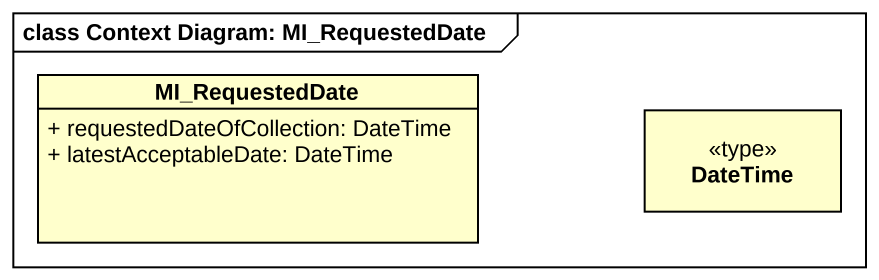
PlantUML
@startuml
mainframe class Context Diagram: MI_RequestedDate
hide circle
hide empty members
skinparam classAttributeIconSize 0
class MI_RequestedDate {
  + requestedDateOfCollection: DateTime
  + latestAcceptableDate: DateTime
}
class DateTime <<type>>
@enduml
